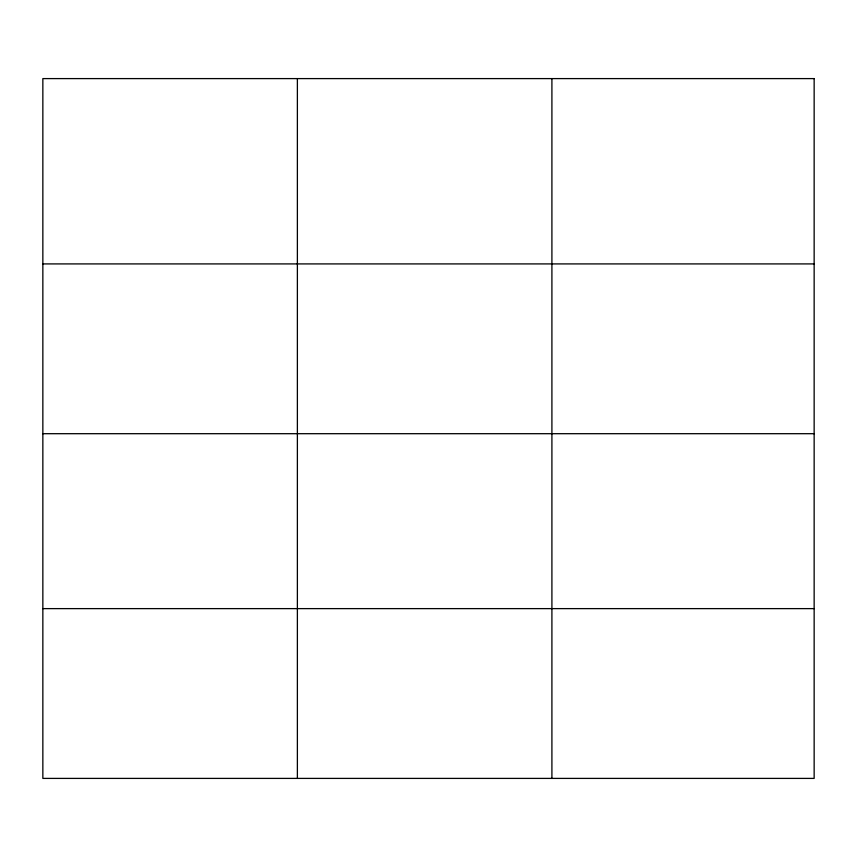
<?xml version="1.0" encoding="UTF-8"?>
<svg xmlns="http://www.w3.org/2000/svg" width="857" height="857" viewBox="0 0 857 857"><rect width="100%" height="100%" fill="white"/><g stroke="black" fill="none" stroke-linecap="round" stroke-linejoin="round"><path stroke-width="1.29" d="M42.85 263.913L814.15 263.913M42.85 433.696L814.15 433.696M42.85 608.62L814.15 608.62M551.908 78.598L551.908 778.402M297.379 78.598L297.379 778.402M814.15 78.598L42.85 78.598L42.85 778.402L814.15 778.402L814.15 78.598"/></g></svg>
